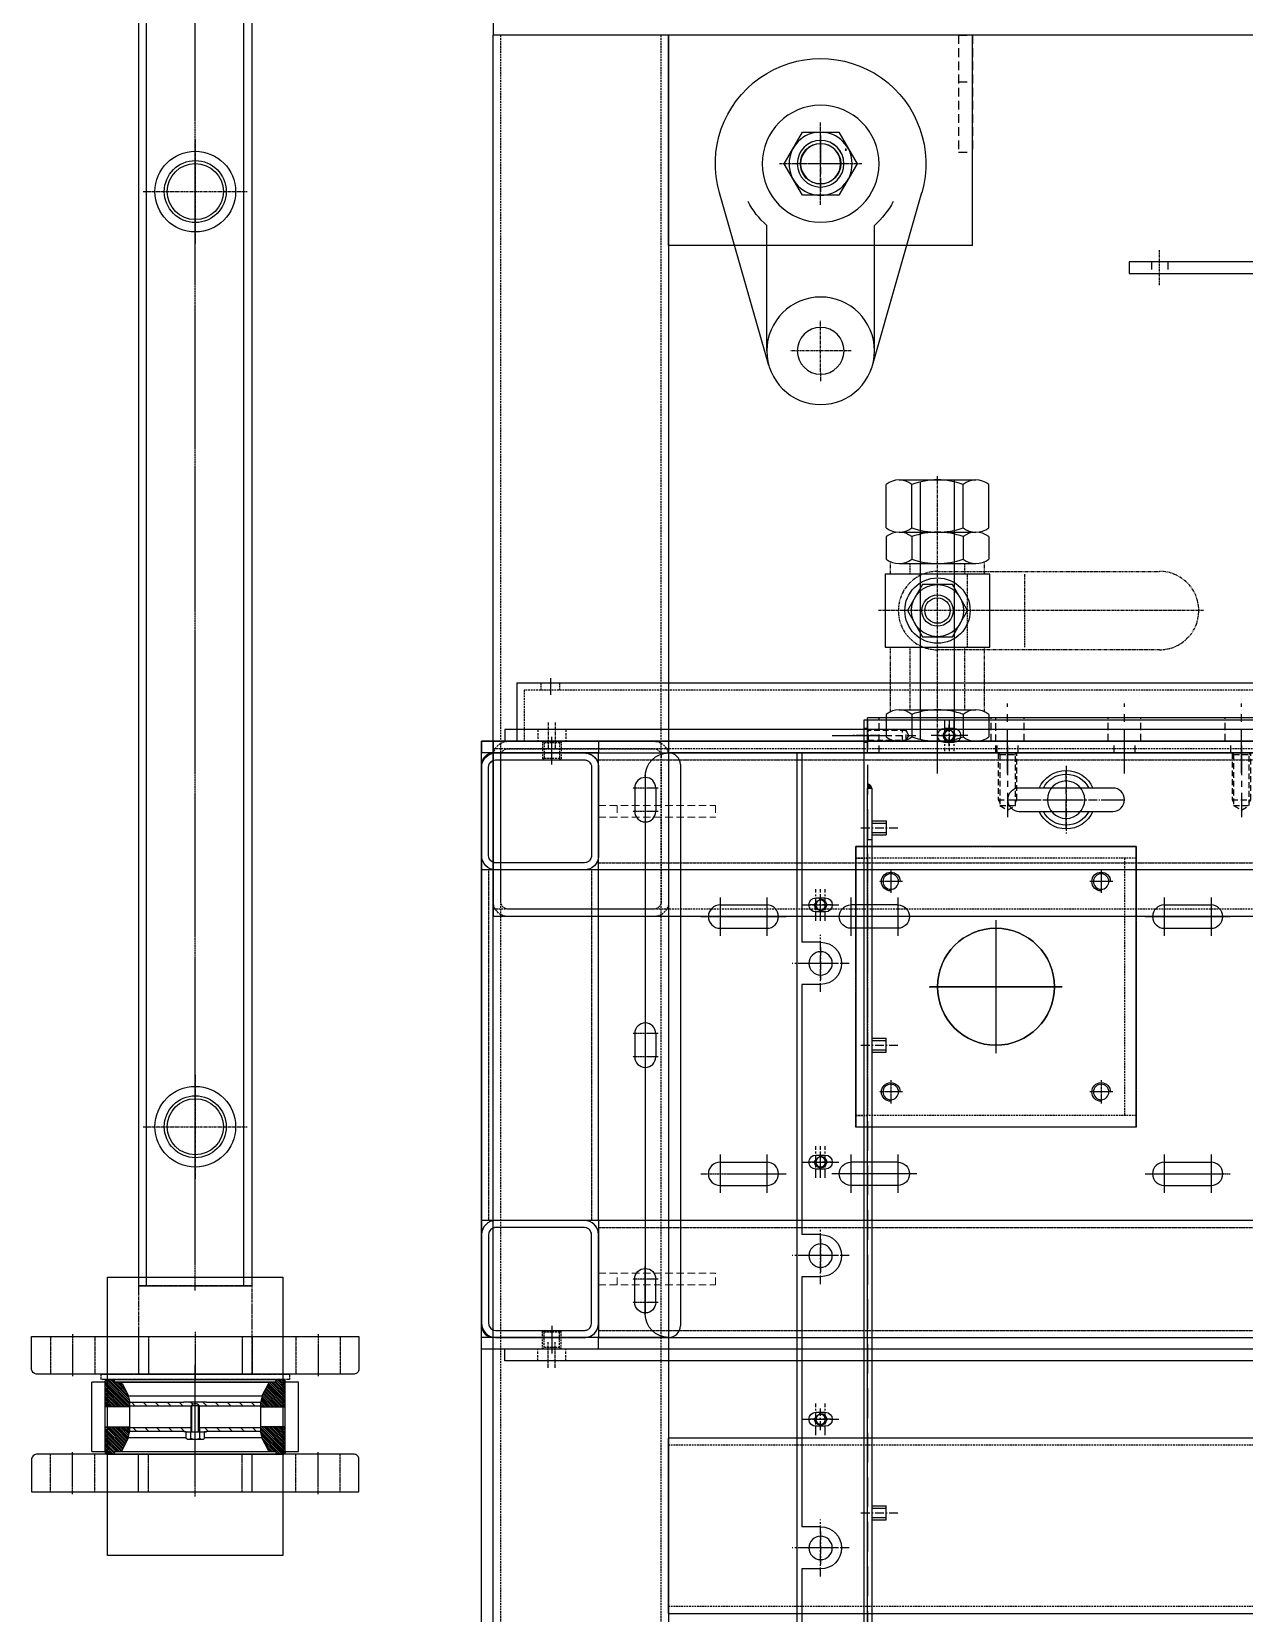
# Model space of a CAD drawing. Header units: millimetres. Extents: x -18234 to 26733, y 279 to 18488.
# Drawn here: x 20831 to 21350, y 10513 to 11189 of the extents above; entities that cross this region are included whole.
import ezdxf

# ---------------------------------------------------------------- set-up
doc = ezdxf.new("R2010")
doc.units = ezdxf.units.MM
for name, pattern in [('AM_ISO08W050', [18, 12, -1.5, 3, -1.5]), ('CENTER', [2, 1.25, -0.25, 0.25, -0.25]), ('CENTER2', [28.575, 19.05, -3.175, 3.175, -3.175]), ('DASHED', [0.75, 0.5, -0.25]), ('HIDDEN', [0.375, 0.25, -0.125]), ('HIDDEN1', [1.5, 1, -0.5]), ('HIDDEN2', [4.7625, 3.175, -1.5875]), ('HIDDENX2', [19.05, 12.7, -6.35]), ('PHANTOM', [2.5, 1.25, -0.25, 0.25, -0.25, 0.25, -0.25])]:
    doc.linetypes.add(name, pattern=pattern)
doc.layers.add('02 숨은선', color=2, linetype='HIDDEN2', lineweight=15)
for name, color, linetype in [('44', 4, 'CENTER'), ('_0', 3, 'Continuous'), ('______', 7, 'Continuous'), ('BALL-VALVE-1', 1, 'CENTER'), ('BALL-VALVE-2', 2, 'HIDDEN'), ('BALL-VALVE-3', 3, 'DASHED'), ('BALL-VALVE-4', 4, 'PHANTOM'), ('BALL-VALVE-5', 7, 'Continuous'), ('BALL-VALVE-8', 8, 'Continuous'), ('BOM-UDEF', 3, 'Continuous'), ('CEN', 1, 'CENTER'), ('CENTER', 1, 'CENTER'), ('CL', 1, 'CENTER'), ('H', 2, 'HIDDEN'), ('HL', 2, 'HIDDEN'), ('PL', 5, 'PHANTOM'), ('RD', 5, 'Continuous'), ('THIN', 3, 'Continuous'), ('마크5', 254, 'Continuous')]:
    doc.layers.add(name, color=color, linetype=linetype)

# ---------------------------------------------------------------- blocks, each defined once
blk = doc.blocks.new('bxcvser')
at = {"layer": 'CL', "ltscale": 0.5}
blk.add_line((17635.97, -72208.6), (17635.97, -72201.4), dxfattribs=at)
at = {"layer": 'HL', "ltscale": 3}
for p, q in [((17631.97, -72203.4), (17631.97, -72206.6)), ((17639.97, -72203.4), (17639.97, -72206.6))]:
    blk.add_line(p, q, dxfattribs=at)
blk = doc.blocks.new('A$C448D0F91')
at = {"ltscale": 0.5}
for p, q in [((0, 2), (0, 27)), ((820, 27), (0, 27)), ((0, 2), (820, 2))]:
    blk.add_line(p, q, dxfattribs=at)
at = {"layer": 'HL', "ltscale": 3}
for p, q in [((3.2, 5.2), (3.2, 27)), ((816.8, 5.2), (3.2, 5.2))]:
    blk.add_line(p, q, dxfattribs=at)
blk.add_blockref('bxcvser', (-17621.47, 72208.6))
blk = doc.blocks.new('A$C50693D2F')
at = {"color": 0, "linetype": 'HIDDEN', "ltscale": 10}
for p, q in [((17.3, -6.06), (17.3, -11.06)), ((18.9, -6.49), (18.9, -10.62))]:
    blk.add_line(p, q, dxfattribs=at)
for points in [[(2.3, -6.06), (2.73, -6.49), (2.73, -10.62), (2.3, -11.06)], [(2.73, -6.49), (18.9, -6.49), (20.09, -8.56), (18.9, -10.62), (2.73, -10.62)]]:
    blk.add_lwpolyline(points, dxfattribs=at)
at = {"layer": 'CENTER', "ltscale": 10}
blk.add_line((-0.7, -8.56), (23.09, -8.56), dxfattribs=at)
at = {"layer": 'THIN', "color": 0, "linetype": 'HIDDEN', "ltscale": 10}
for points in [[(2.3, -6.06), (17.3, -6.06), (18.05, -6.49)], [(18.05, -10.62), (17.3, -11.06), (2.3, -11.06)]]:
    blk.add_lwpolyline(points, dxfattribs=at)
blk = doc.blocks.new('A$C31F6685A')
at = {"color": 2}
for p, q in [((475.56, 32.96), (-44.44, 32.96)), ((-44.44, 32.96), (-44.44, 17.96)), ((475.56, 17.96), (-44.44, 17.96))]:
    blk.add_line(p, q, dxfattribs=at)
at = {"color": 0, "linetype": 'HIDDEN2'}
for p, q in [((-39.44, 32.96), (-39.44, 17.96)), ((22.56, 27.96), (8.56, 27.96)), ((8.56, 27.96), (8.56, 17.96)), ((10.56, 32.96), (10.56, 17.96)), ((11.06, 32.96), (11.06, 27.96)), ((20.06, 32.96), (20.06, 27.96)), ((22.56, 27.96), (22.56, 17.96)), ((72.56, 27.96), (58.56, 27.96)), ((58.56, 27.96), (58.56, 17.96)), ((61.06, 32.96), (61.06, 27.96)), ((70.06, 32.96), (70.06, 27.96)), ((72.56, 27.96), (72.56, 17.96)), ((122.56, 27.96), (108.56, 27.96)), ((108.56, 27.96), (108.56, 17.96)), ((111.06, 32.96), (111.06, 27.96))]:
    blk.add_line(p, q, dxfattribs=at)
at = {"color": 1, "linetype": 'CENTER', "ltscale": 3}
for p, q in [((-9.44, 30.04), (-9.44, 20.89)), ((-14.02, 25.46), (-4.87, 25.46))]:
    blk.add_line(p, q, dxfattribs=at)
at = {"color": 3}
blk.add_circle((-9.44, 25.46), 2.1, dxfattribs=at)
blk.add_arc((-9.44, 25.46), 2.5, 344.96598, 284.59097)
at = {"layer": 'CEN', "color": 6, "linetype": 'CENTER2'}
blk.add_line((-14.44, 41.81), (-14.44, 11.77), dxfattribs=at)
at = {"layer": 'CEN', "linetype": 'CENTER2'}
for p, q in [((15.56, 41.81), (15.56, 11.77)), ((15.56, 41.81), (15.56, 11.77)), ((65.56, 41.81), (65.56, 11.77)), ((65.56, 41.81), (65.56, 11.77)), ((115.56, 41.81), (115.56, 11.77)), ((115.56, 41.81), (115.56, 11.77)), ((-59.44, 25.46), (-29.44, 25.46))]:
    blk.add_line(p, q, dxfattribs=at)
at = {"ltscale": 10}
blk.add_blockref('A$C50693D2F', (-46.74, 34.02), dxfattribs=at)
blk = doc.blocks.new('A$C1A602C20')
at = {"color": 1, "linetype": 'CENTER', "ltscale": 3}
for p, q in [((-99.84, -126.25), (-99.84, -110.32)), ((-6.84, -126.25), (-6.84, -110.32)), ((193.16, -126.25), (193.16, -110.32)), ((393.16, -126.25), (393.16, -110.32)), ((486.16, -126.25), (486.16, -110.32))]:
    blk.add_line(p, q, dxfattribs=at)
at = {"color": 3}
for p, q in [((503.16, -121.52), (-116.84, -121.52)), ((-116.84, -123.52), (-116.84, -121.52)), ((503.16, -123.52), (503.16, -121.52)), ((503.16, -123.52), (-116.84, -123.52))]:
    blk.add_line(p, q, dxfattribs=at)
for p, q in [((-102.84, -115.52), (-96.84, -115.52)), ((-102.84, -121.52), (-102.84, -115.52)), ((-101.84, -121.52), (-101.84, -115.52)), ((-97.84, -121.52), (-97.84, -115.52)), ((-96.84, -121.52), (-96.84, -115.52)), ((-9.84, -121.52), (-9.84, -115.52)), ((-3.84, -115.52), (-9.84, -115.52)), ((-8.84, -121.52), (-8.84, -115.52)), ((-4.84, -121.52), (-4.84, -115.52)), ((-3.84, -121.52), (-3.84, -115.52)), ((190.16, -121.52), (190.16, -115.52)), ((196.16, -115.52), (190.16, -115.52)), ((191.16, -121.52), (191.16, -115.52)), ((195.16, -121.52), (195.16, -115.52)), ((196.16, -121.52), (196.16, -115.52)), ((390.16, -121.52), (390.16, -115.52)), ((396.16, -115.52), (390.16, -115.52)), ((391.16, -121.52), (391.16, -115.52)), ((395.16, -121.52), (395.16, -115.52)), ((396.16, -121.52), (396.16, -115.52)), ((483.16, -121.52), (483.16, -115.52)), ((489.16, -115.52), (483.16, -115.52)), ((484.16, -121.52), (484.16, -115.52)), ((488.16, -121.52), (488.16, -115.52)), ((489.16, -121.52), (489.16, -115.52))]:
    blk.add_line(p, q)
at = {"color": 2, "linetype": 'HIDDEN', "ltscale": 10}
for p, q in [((-94.84, -123.52), (-94.84, -121.52)), ((481.16, -123.52), (481.16, -121.52))]:
    blk.add_line(p, q, dxfattribs=at)
blk = doc.blocks.new('A$C167D01A0')
at = {"ltscale": 10}
h = blk.add_hatch(color=256, dxfattribs=at)
h.dxf.hatch_style = 1
h.paths.add_polyline_path([(-221.78, 182.13, -0.414214), (-223.78, 184.13), (-221.78, 184.13)])
at = {"color": 3}
for p, q in [((-236.78, 212.13), (-155.78, 212.13)), ((-236.78, 212.13), (-236.78, 185.63)), ((-155.78, 204.13), (-155.78, 212.13)), ((-137.78, 212.13), (-30.78, 212.13)), ((-137.78, 204.13), (-137.78, 212.13)), ((-30.78, 204.13), (-30.78, 212.13)), ((-12.78, 212.13), (94.22, 212.13)), ((-12.78, 204.13), (-12.78, 212.13)), ((94.22, 204.13), (94.22, 212.13)), ((112.22, 212.13), (219.22, 212.13)), ((112.22, 204.13), (112.22, 212.13)), ((-174.78, 206.13), (-174.78, 202.13)), ((-168.78, 202.13), (-168.78, 206.13)), ((-64.78, 206.13), (-64.78, 202.13)), ((-58.78, 202.13), (-58.78, 206.13)), ((45.22, 206.13), (45.22, 202.13)), ((51.22, 202.13), (51.22, 206.13)), ((-250.78, 185.63), (427.22, 185.63)), ((-250.78, -337.37), (-250.78, 185.63)), ((-247.28, 147.13), (-247.28, 151.13)), ((-241.28, 147.13), (-241.28, 151.13))]:
    blk.add_line(p, q, dxfattribs=at)
at = {"color": 1, "linetype": 'CENTER', "ltscale": 3}
for p, q in [((-171.78, 212.13), (-171.78, 196.13)), ((-146.78, 191.95), (-146.78, 216.31)), ((-61.78, 212.13), (-61.78, 196.13)), ((-21.78, 191.95), (-21.78, 216.31)), ((48.22, 212.13), (48.22, 196.13)), ((103.22, 191.95), (103.22, 216.31)), ((-165.03, 206.13), (-178.53, 206.13)), ((-165.03, 204.13), (-178.53, 204.13)), ((-134.6, 204.13), (-158.96, 204.13)), ((-55.03, 206.13), (-68.53, 206.13)), ((-55.03, 204.13), (-68.53, 204.13)), ((-9.6, 204.13), (-33.96, 204.13)), ((54.97, 206.13), (41.47, 206.13)), ((115.4, 204.13), (91.04, 204.13)), ((-165.03, 202.13), (-178.53, 202.13)), ((-55.03, 202.13), (-68.53, 202.13)), ((54.97, 202.13), (41.47, 202.13)), ((-244.28, 179.13), (-244.28, 190.63)), ((-244.28, 141.13), (-244.28, 157.13)), ((-251.03, 151.13), (-237.53, 151.13)), ((-251.03, 149.13), (-237.53, 149.13)), ((-251.03, 147.13), (-237.53, 147.13)), ((-216.78, 113.57), (-216.78, 84.69)), ((-231.22, 99.13), (-202.34, 99.13))]:
    blk.add_line(p, q, dxfattribs=at)
at = {"color": 2, "linetype": 'HIDDENX2'}
for p, q in [((-250.78, 184.13), (427.22, 184.13)), ((-247.28, 184.13), (-247.28, 185.63)), ((-241.28, 184.13), (-241.28, 185.63))]:
    blk.add_line(p, q, dxfattribs=at)
at = {"color": 3}
blk.add_circle((-216.78, 99.13), 8, dxfattribs=at)
for centre, radius, start, end in [((-171.78, 206.13), 3, 0, 180), ((-146.78, 204.13), 9, 180, 0), ((-61.78, 206.13), 3, 0, 180), ((-21.78, 204.13), 9, 180, 0), ((48.22, 206.13), 3, 0, 180), ((103.22, 204.13), 9, 180, 0), ((-171.78, 202.13), 3, 180, 0), ((-61.78, 202.13), 3, 180, 0), ((48.22, 202.13), 3, 180, 0), ((-244.28, 151.13), 3, 0, 180), ((-244.28, 147.13), 3, 180, 0)]:
    blk.add_arc(centre, radius, start, end, dxfattribs=at)
at = {"ltscale": 10, "xscale": -1, "rotation": 180}
blk.add_blockref('A$C1A602C20', (-104.94, 60.61), dxfattribs=at)
blk = doc.blocks.new('A$C66C32B64')
at = {"ltscale": 10}
blk.add_lwpolyline([(-8.93, 5), (31.07, 5, -1), (31.07, -5), (-8.93, -5, -1)], format="xyb", close=True, dxfattribs=at)
for radius, start, end in [(12.5, 23.57818, 156.42182), (10.91, 27.27715, 152.72285), (12.5, 203.57818, 336.42182), (10.91, 207.27715, 332.72285)]:
    blk.add_arc((11.07, 0), radius, start, end, dxfattribs=at)
at = {"layer": 'CENTER', "ltscale": 10}
for p, q in [((11.07, 12.5), (11.07, -12.5)), ((-13.93, 0), (36.07, 0))]:
    blk.add_line(p, q, dxfattribs=at)
blk = doc.blocks.new('A$C53025D84')
at = {"layer": 'BALL-VALVE-1'}
for p, q in [((123.76, 60.25), (123.76, -78.79)), ((181.53, -53.51), (65.99, -53.51))]:
    blk.add_line(p, q, dxfattribs=at)
at = {"layer": 'BALL-VALVE-2'}
for p, q in [((179.64, -46.25), (67.87, -46.25)), ((178.79, -60.78), (68.72, -60.78))]:
    blk.add_line(p, q, dxfattribs=at)
at = {"layer": 'BALL-VALVE-3'}
for p, q in [((139.43, -16.1), (108.08, -16.1)), ((108.11, -41.78), (103.64, -41.78)), ((139.43, -40.62), (108.08, -40.62)), ((166.23, -41.78), (139.4, -41.78)), ((108.11, -65.25), (103.64, -65.25)), ((166.23, -65.25), (139.4, -65.25))]:
    blk.add_line(p, q, dxfattribs=at)
at = {"layer": 'BALL-VALVE-4'}
for p, q in [((108.11, -33.4), (102.83, -33.4)), ((167.03, -33.4), (139.4, -33.4)), ((108.11, -73.63), (102.83, -73.63)), ((167.03, -73.63), (139.4, -73.63))]:
    blk.add_line(p, q, dxfattribs=at)
blk.add_lwpolyline([(106.99, -53.51), (106.99, 41.49, -1), (140.52, 41.49), (140.52, -53.51, -1), (106.99, -53.51, -1)], format="xyb", dxfattribs=at)
at = {"layer": 'BALL-VALVE-5'}
for p, q in [((88.31, -31.59), (69.79, -31.59)), ((92.14, -31.59), (101.72, -31.59)), ((168.14, -31.59), (177.72, -31.59)), ((67.87, -69.97), (67.87, -37.06)), ((90.23, -69.97), (90.23, -37.06)), ((90.23, -69.97), (90.23, -37.06)), ((103.64, -69.97), (103.64, -37.06)), ((166.23, -69.97), (166.23, -37.06)), ((179.64, -69.97), (179.64, -37.06)), ((88.31, -42.55), (69.79, -42.55)), ((92.14, -42.55), (101.72, -42.55)), ((168.14, -42.55), (177.72, -42.55)), ((88.31, -64.48), (69.79, -64.48)), ((92.14, -64.48), (101.72, -64.48)), ((168.14, -64.48), (177.72, -64.48)), ((88.31, -75.44), (69.79, -75.44)), ((92.14, -75.44), (101.72, -75.44)), ((168.14, -75.44), (177.72, -75.44))]:
    blk.add_line(p, q, dxfattribs=at)
for points in [[(108.11, -75.87), (139.4, -75.87), (139.4, -31.16), (108.11, -31.16)], [(123.76, -66.41), (134.92, -59.96), (134.92, -47.06), (123.76, -40.62), (112.59, -47.06), (112.59, -59.96)]]:
    blk.add_lwpolyline(points, close=True, dxfattribs=at)
for radius in [13.97, 11.17, 6.71]:
    blk.add_circle((123.76, -53.51), radius, dxfattribs=at)
for centre, radius, start, end in [((76.66, -37.07), 8.79, 141.42508, 218.57492), ((81.44, -37.07), 8.79, 321.42508, 38.57492), ((99.01, -37.07), 8.79, 141.42508, 218.57492), ((94.85, -37.07), 8.79, 321.42508, 38.57492), ((175.01, -37.07), 8.79, 141.42508, 218.57492), ((170.85, -37.07), 8.79, 321.42508, 38.57492), ((100.19, -53.51), 32.32, 160.16384, 199.83616), ((57.91, -53.51), 32.32, 340.16384, 19.83616), ((122.54, -53.51), 32.32, 160.16384, 199.83616), ((71.32, -53.51), 32.32, 340.16384, 19.83616), ((198.54, -53.51), 32.32, 160.16384, 199.83616), ((147.32, -53.51), 32.32, 340.16384, 19.83616), ((76.66, -69.96), 8.79, 141.42508, 218.57492), ((81.44, -69.96), 8.79, 321.42508, 38.57492), ((99.01, -69.96), 8.79, 141.42508, 218.57492), ((94.85, -69.96), 8.79, 321.42508, 38.57492), ((175.01, -69.96), 8.79, 141.42508, 218.57492), ((170.85, -69.96), 8.79, 321.42508, 38.57492)]:
    blk.add_arc(centre, radius, start, end, dxfattribs=at)
at = {"layer": 'BALL-VALVE-8'}
blk.add_circle((123.76, -53.51), 5.42, dxfattribs=at)
blk = doc.blocks.new('A$C37081A5B')
at = {"color": 0, "linetype": 'HIDDEN', "ltscale": 10}
for p, q in [((7.83, 14.29), (7.83, 6.29)), ((10.33, 13.61), (10.33, 6.97))]:
    blk.add_line(p, q, dxfattribs=at)
for points in [[(-12.17, 14.29), (-11.5, 13.61), (-11.5, 6.97), (-12.17, 6.29)], [(-11.5, 13.61), (10.33, 13.61), (12.24, 10.29), (10.33, 6.97), (-11.5, 6.97)]]:
    blk.add_lwpolyline(points, dxfattribs=at)
at = {"layer": 'CENTER', "ltscale": 10}
blk.add_line((-15.17, 10.29), (15.24, 10.29), dxfattribs=at)
at = {"layer": 'THIN', "color": 0, "linetype": 'HIDDEN', "ltscale": 10}
for points in [[(-12.17, 14.29), (7.83, 14.29), (9, 13.61)], [(9, 6.97), (7.83, 6.29), (-12.17, 6.29)]]:
    blk.add_lwpolyline(points, dxfattribs=at)
blk = doc.blocks.new('A$C70F418C0')
at = {"color": 2}
for p, q in [((0, 580), (-650, 580)), ((-650, 580), (-650, 0))]:
    blk.add_line(p, q, dxfattribs=at)
at = {"color": 1, "linetype": 'CENTER', "ltscale": 3}
for p, q in [((-560, 563), (-560, 577)), ((-435, 563), (-435, 577)), ((-310, 563), (-310, 577)), ((-580.42, 570), (-589.58, 570)), ((-585, 565.42), (-585, 574.58)), ((-567, 570), (-553, 570)), ((-470.42, 570), (-479.58, 570)), ((-475, 565.42), (-475, 574.58)), ((-442, 570), (-428, 570)), ((-360.42, 570), (-369.58, 570)), ((-365, 565.42), (-365, 574.58)), ((-317, 570), (-303, 570))]:
    blk.add_line(p, q, dxfattribs=at)
at = {"color": 3}
for centre in [(-585, 570), (-475, 570), (-365, 570)]:
    blk.add_circle(centre, 2.1, dxfattribs=at)
at = {"color": 2}
for centre in [(-560, 570), (-435, 570), (-310, 570)]:
    blk.add_circle(centre, 5, dxfattribs=at)
for centre in [(-585, 570), (-475, 570), (-365, 570)]:
    blk.add_arc(centre, 2.5, 164.96598, 104.59097)
at = {"ltscale": 10}
for p in [(-637.83, 479.71), (-637.83, 379.71)]:
    blk.add_blockref('A$C37081A5B', p, dxfattribs=at)
blk = doc.blocks.new('A$C00750D76')
at = {"ltscale": 10}
blk.add_blockref('A$C167D01A0', (236.78, -214.13), dxfattribs=at)
blk.add_blockref('A$C70F418C0', (650, -580))
at = {"ltscale": 10, "rotation": 270}
for name, p in [('A$C31F6685A', (-32.96, -74.44)), ('A$C66C32B64', (20, -103.93))]:
    blk.add_blockref(name, p, dxfattribs=at)
at = {"ltscale": 10, "xscale": -1, "rotation": 180}
blk.add_blockref('A$C53025D84', (-184.64, -113.51), dxfattribs=at)
blk = doc.blocks.new('A$C77E51D00')
at = {"linetype": 'HIDDEN2'}
for p, q in [((-273.5, 0), (-273.5, -5)), ((-266.5, 0), (-266.5, -5)), ((-185, -5), (-185, 0)), ((-85, -5), (-85, 0)), ((-3.5, 0), (-3.5, -5)), ((3.5, 0), (3.5, -5))]:
    blk.add_line(p, q, dxfattribs=at)
at = {"color": 1, "linetype": 'CENTER'}
for p, q in [((-270, -10), (-270, 5)), ((0, -10), (0, 5))]:
    blk.add_line(p, q, dxfattribs=at)
at = {"color": 2, "elevation": -8237.12}
blk.add_lwpolyline([(-283, 0), (13, 0), (13, -5), (-283, -5)], close=True, dxfattribs=at)
blk = doc.blocks.new('A$C23E41205')
for p, q in [((8.2, 13.2), (28.2, 13.2)), ((8.2, 3.2), (28.2, 3.2))]:
    blk.add_line(p, q)
for centre, start, end in [((8.2, 8.2), 90, 270), ((28.2, 8.2), 270, 90)]:
    blk.add_arc(centre, 5, start, end)
at = {"layer": 'CL', "ltscale": 0.5}
for p, q in [((8.2, 16.4), (8.2, 0)), ((28.2, 16.4), (28.2, 0)), ((0, 8.2), (36.4, 8.2))]:
    blk.add_line(p, q, dxfattribs=at)
blk = doc.blocks.new('A$C0DEC26A1')
for p, q in [((10, 250), (700, 250)), ((0, 10), (0, 240)), ((710, 240), (710, 10)), ((700, 0), (10, 0))]:
    blk.add_line(p, q)
for centre, start, end in [((10, 240), 90, 180), ((700, 240), 0, 90), ((10, 10), 180, 270), ((700, 10), 270, 0)]:
    blk.add_arc(centre, 10, start, end)
for p in [(23.8, 171.8), (213.8, 171.8), (403.8, 171.8), (593.8, 171.8), (23.8, 61.8), (213.8, 61.8), (403.8, 61.8), (593.8, 61.8)]:
    blk.add_blockref('A$C23E41205', p)
at = {"xscale": -1}
for p in [(116.2, 171.8), (306.2, 171.8), (496.2, 171.8), (686.2, 171.8), (116.2, 61.8), (306.2, 61.8), (496.2, 61.8), (686.2, 61.8)]:
    blk.add_blockref('A$C23E41205', p, dxfattribs=at)
blk = doc.blocks.new('hjgf')
at = {"color": 2, "linetype": 'HIDDEN1'}
for p, q in [((3842.93, -26209.36), (3842.93, -26204.36)), ((3854.93, -26209.36), (3854.93, -26204.36))]:
    blk.add_line(p, q, dxfattribs=at)
at = {"color": 1, "linetype": 'CENTER'}
for p, q in [((3847.43, -26212.36), (3847.43, -26201.36)), ((3850.43, -26212.36), (3850.43, -26201.36))]:
    blk.add_line(p, q, dxfattribs=at)
blk = doc.blocks.new('qwrsdgfsdfg')
for p, q in [((3038.93, -26209.36), (3038.93, -26204.36)), ((3038.93, -26204.36), (3868.93, -26204.36)), ((3868.93, -26209.36), (3868.93, -26204.36)), ((3038.93, -26209.36), (3868.93, -26209.36))]:
    blk.add_line(p, q)
at = {"xscale": -1}
blk.add_blockref('hjgf', (6907.87, 0), dxfattribs=at)
blk.add_blockref('hjgf', (0, 0))
blk = doc.blocks.new('erwttew')
blk.add_blockref('qwrsdgfsdfg', (0, 0))
blk = doc.blocks.new('asdfasfsaf')
at = {"ltscale": 0.5}
for p, q in [((146035.57, 26838.89), (146035.57, 26688.89)), ((146085.57, 26838.89), (146035.57, 26838.89)), ((146085.57, 26688.89), (146085.57, 26838.89)), ((146085.57, 26688.89), (146035.57, 26688.89))]:
    blk.add_line(p, q, dxfattribs=at)
at = {"layer": 'HL', "ltscale": 0.5}
for p, q in [((146038.57, 26838.89), (146038.57, 26688.89)), ((146082.57, 26838.89), (146082.57, 26688.89))]:
    blk.add_line(p, q, dxfattribs=at)
blk = doc.blocks.new('sdfgsdgsdfgs')
for p, q in [((5802.11, -24414.26), (5764.11, -24414.26)), ((5758.11, -24420.26), (5758.11, -24458.26)), ((5761.11, -24420.26), (5761.11, -24458.26)), ((5802.11, -24417.26), (5764.11, -24417.26)), ((5805.11, -24458.26), (5805.11, -24420.26)), ((5808.11, -24458.26), (5808.11, -24420.26)), ((5764.11, -24461.26), (5802.11, -24461.26)), ((5764.11, -24464.26), (5802.11, -24464.26))]:
    blk.add_line(p, q)
for centre, radius, start, end in [((5764.11, -24420.26), 6, 90, 180), ((5802.11, -24420.26), 6, 0, 90), ((5764.11, -24420.26), 3, 90, 180), ((5802.11, -24420.26), 3, 0, 90), ((5764.11, -24458.26), 6, 180, 270), ((5764.11, -24458.26), 3, 180, 270), ((5802.11, -24458.26), 6, 270, 0), ((5802.11, -24458.26), 3, 270, 0)]:
    blk.add_arc(centre, radius, start, end)
blk = doc.blocks.new('SDFGSFGD')
at = {"ltscale": 0.5}
for p, q in [((133133.74, -4724.9), (133133.74, -4714.9)), ((133142.74, -4724.9), (133142.74, -4714.9))]:
    blk.add_line(p, q, dxfattribs=at)
for centre, start, end in [((133138.24, -4714.9), 0, 180), ((133138.24, -4724.9), 180, 0)]:
    blk.add_arc(centre, 4.5, start, end, dxfattribs=at)
at = {"layer": 'CL', "ltscale": 0.5}
for p, q in [((133132.74, -4714.9), (133143.74, -4714.9)), ((133138.24, -4730.4), (133138.24, -4709.4)), ((133132.74, -4724.9), (133143.74, -4724.9))]:
    blk.add_line(p, q, dxfattribs=at)
blk = doc.blocks.new('A$C6B8A2D91')
at = {"color": 2, "linetype": 'HIDDEN2', "ltscale": 0.5}
for p, q in [((44, 50), (6, 50)), ((0, 44), (0, 6)), ((3, 44), (3, 6)), ((44, 47), (6, 47)), ((47, 6), (47, 44)), ((50, 6), (50, 44)), ((6, 3), (44, 3)), ((6, 0), (44, 0))]:
    blk.add_line(p, q, dxfattribs=at)
for centre, radius, start, end in [((6, 44), 6, 90, 180), ((44, 44), 6, 0, 90), ((6, 44), 3, 90, 180), ((44, 44), 3, 0, 90), ((6, 6), 6, 180, 270), ((6, 6), 3, 180, 270), ((44, 6), 6, 270, 0), ((44, 6), 3, 270, 0)]:
    blk.add_arc(centre, radius, start, end, dxfattribs=at)
blk = doc.blocks.new('sdfgsdggfsd')
at = {"ltscale": 0.5}
for p, q in [((5362.3, -28935.68), (5362.3, -28695.68)), ((5367.3, -28690.68), (5442.3, -28690.68)), ((5442.3, -28940.68), (5367.3, -28940.68))]:
    blk.add_line(p, q, dxfattribs=at)
blk.add_line((5447.3, -28935.68), (5447.3, -28695.68))
for centre, start, end in [((5367.3, -28695.68), 90, 180), ((5367.3, -28935.68), 180, 270), ((5442.3, -28935.68), 270, 0)]:
    blk.add_arc(centre, 5, start, end, dxfattribs=at)
blk.add_arc((5442.3, -28695.68), 5, 0, 90)
for name, p in [('A$C6B8A2D91', (5397.3, -28740.68)), ('SDFGSFGD', (-127760.93, -24095.78)), ('SDFGSFGD', (-127760.93, -24200.78))]:
    blk.add_blockref(name, p)
at = {"xscale": -1, "rotation": 180}
for name, p in [('SDFGSFGD', (-127760.93, -33430.58)), ('A$C6B8A2D91', (5397.3, -28890.68))]:
    blk.add_blockref(name, p, dxfattribs=at)
blk = doc.blocks.new('xcvbxccvcvxb')
at = {"ltscale": 0.5}
for p, q in [((5808.11, -24464.26), (5808.11, -24414.26)), ((5808.11, -24414.26), (6558.11, -24414.26)), ((5808.11, -24414.26), (5808.11, -24464.26)), ((6558.11, -24414.26), (6558.11, -24464.26)), ((6558.11, -24464.26), (5808.11, -24464.26))]:
    blk.add_line(p, q, dxfattribs=at)
at = {"layer": 'HL', "ltscale": 0.5}
for p, q in [((6558.11, -24417.26), (5808.11, -24417.26)), ((6558.11, -24461.26), (5808.11, -24461.26))]:
    blk.add_line(p, q, dxfattribs=at)
blk = doc.blocks.new('A$C6E781C67')
at = {"layer": 'CL', "ltscale": 0.5}
blk.add_line((12, 4), (0, 4), dxfattribs=at)
at = {"layer": 'HL', "ltscale": 3}
for p, q in [((2, 8), (2.68, 7.32)), ((2, 8), (10, 8)), ((2.68, 7.32), (2.68, 0.68)), ((2.68, 7.32), (9.33, 7.32)), ((9.33, 7.32), (10, 8)), ((9.33, 7.32), (9.33, 0.68)), ((2, 0), (2.68, 0.68)), ((2.68, 0.68), (9.33, 0.68)), ((9.33, 0.68), (10, 0)), ((2, 0), (10, 0))]:
    blk.add_line(p, q, dxfattribs=at)
blk = doc.blocks.new('KHJGJKHL')
for p, q in [((4307.19, -26257.16), (4307.19, -26252.16)), ((4307.19, -26252.16), (4357.19, -26252.16)), ((4357.19, -26257.16), (4357.19, -26252.16)), ((4307.19, -26257.16), (4357.19, -26257.16))]:
    blk.add_line(p, q)
at = {"rotation": 90}
blk.add_blockref('A$C6E781C67', (4331.18, -26259.16), dxfattribs=at)
blk = doc.blocks.new('A$C37F07295')
for p, q in [((0, 0), (0, 5)), ((0, 5), (50, 5)), ((0, 0), (50, 0)), ((8, 0), (8, 5)), ((50, 0), (50, 5))]:
    blk.add_line(p, q)
at = {"color": 2, "linetype": 'HIDDEN1'}
blk.add_line((20, 0), (20, 5), dxfattribs=at)
blk = doc.blocks.new('A$C1B8E391E')
at = {"rotation": 180}
for name, p in [('KHJGJKHL', (4357.18, -25995.16)), ('sdfgsdggfsd', (5447.3, -28683.68)), ('sdfgsdgsdfgs', (6608.11, -24207.26))]:
    blk.add_blockref(name, p, dxfattribs=at)
at = {"xscale": -1, "rotation": 180}
for name, p in [('KHJGJKHL', (-3507.19, -25995.16)), ('sdfgsdgsdfgs', (-5758.12, -24207.26)), ('xcvbxccvcvxb', (-5758.12, -24207.26)), ('sdfgsdggfsd', (-4597.3, -28683.68))]:
    blk.add_blockref(name, p, dxfattribs=at)
for name, p in [('asdfasfsaf', (-146035.57, -26631.89)), ('sdfgsdgsdfgs', (-5758.12, 24471.26)), ('xcvbxccvcvxb', (-5758.12, 24471.26)), ('KHJGJKHL', (-3507.19, 26259.16))]:
    blk.add_blockref(name, p)
at = {"xscale": -1}
for name, p in [('asdfasfsaf', (146885.57, -26631.89)), ('sdfgsdgsdfgs', (6608.11, 24471.26)), ('KHJGJKHL', (4357.18, 26259.16))]:
    blk.add_blockref(name, p, dxfattribs=at)
at = {"layer": '02 숨은선', "xscale": -1, "rotation": 180}
blk.add_blockref('A$C37F07295', (50, 234.5), dxfattribs=at)
at = {"layer": '02 숨은선', "rotation": 180}
blk.add_blockref('A$C37F07295', (800, 234.5), dxfattribs=at)
at = {"layer": '02 숨은선'}
blk.add_blockref('A$C37F07295', (50, 29.5), dxfattribs=at)
at = {"layer": '02 숨은선', "xscale": -1}
blk.add_blockref('A$C37F07295', (800, 29.5), dxfattribs=at)
blk = doc.blocks.new('A$C050622A2')
at = {"xscale": -1, "rotation": 180}
blk.add_blockref('erwttew', (-2986.58, -25806.26), dxfattribs=at)
at = {"color": 0}
blk.add_blockref('A$C1B8E391E', (42.35, 136.1), dxfattribs=at)
for name, p in [('A$C0DEC26A1', (112.35, 143.1)), ('erwttew', (-2986.58, 26342.46))]:
    blk.add_blockref(name, p)
blk = doc.blocks.new('56WERWT')
at = {"ltscale": 0.5}
for p, q in [((208553.36, 12985.34), (207713.36, 12985.34)), ((208553.36, 12985.34), (208553.36, 12910.34)), ((207713.36, 12910.34), (208553.36, 12910.34))]:
    blk.add_line(p, q, dxfattribs=at)
at = {"layer": 'HL', "ltscale": 3}
for p, q in [((207713.36, 12982.14), (208553.36, 12982.14)), ((207713.36, 12913.54), (208553.36, 12913.54))]:
    blk.add_line(p, q, dxfattribs=at)
blk = doc.blocks.new('875654')
at = {"layer": 'HL', "ltscale": 3}
for p, q in [((237346.1, 2606.34), (237283.9, 2606.34)), ((237277.5, 2599.94), (237277.5, 2537.74)), ((237280.7, 2599.94), (237280.7, 2537.74)), ((237346.1, 2603.14), (237283.9, 2603.14)), ((237349.3, 2537.74), (237349.3, 2599.94)), ((237352.5, 2537.74), (237352.5, 2599.94)), ((237283.9, 2534.54), (237346.1, 2534.54)), ((237283.9, 2531.34), (237346.1, 2531.34))]:
    blk.add_line(p, q, dxfattribs=at)
for centre, radius, start, end in [((237283.9, 2599.94), 6.4, 90, 180), ((237346.1, 2599.94), 6.4, 0, 90), ((237283.9, 2599.94), 3.2, 90, 180), ((237346.1, 2599.94), 3.2, 0, 90), ((237283.9, 2537.74), 6.4, 180, 270), ((237283.9, 2537.74), 3.2, 180, 270), ((237346.1, 2537.74), 6.4, 270, 0), ((237346.1, 2537.74), 3.2, 270, 0)]:
    blk.add_arc(centre, radius, start, end, dxfattribs=at)
blk = doc.blocks.new('T7ETT')
at = {"ltscale": 0.5}
for p, q in [((208158.87, 18593.09), (206535.87, 18593.09)), ((208158.87, 18593.09), (208158.87, 18518.09)), ((206535.87, 18518.09), (208158.87, 18518.09))]:
    blk.add_line(p, q, dxfattribs=at)
at = {"layer": 'HL', "ltscale": 3}
for p, q in [((206535.87, 18589.89), (208158.87, 18589.89)), ((206535.87, 18521.29), (208158.87, 18521.29))]:
    blk.add_line(p, q, dxfattribs=at)
blk = doc.blocks.new('ertrwe4')
at = {"ltscale": 0.5}
blk.add_circle((209026.13, 18920.69), 3.32, dxfattribs=at)
at = {"color": 1, "ltscale": 0.5}
blk.add_arc((209026.13, 18920.69), 4, 270, 180, dxfattribs=at)
at = {"layer": 'CL', "ltscale": 0.5}
for p, q in [((209026.13, 18925.69), (209026.13, 18915.69)), ((209021.13, 18920.69), (209031.13, 18920.69))]:
    blk.add_line(p, q, dxfattribs=at)
blk = doc.blocks.new('4ywrw')
at = {"ltscale": 0.5}
for p, q in [((113870.22, -29255.1), (113750.22, -29255.1)), ((113750.22, -29255.1), (113750.22, -29375.1)), ((113870.22, -29375.1), (113870.22, -29255.1)), ((113870.22, -29375.1), (113750.22, -29375.1))]:
    blk.add_line(p, q, dxfattribs=at)
blk.add_circle((113810.22, -29315.1), 25, dxfattribs=at)
at = {"layer": 'CL', "ltscale": 0.5}
for p, q in [((113810.22, -29286.58), (113810.22, -29343.62)), ((113781.7, -29315.1), (113838.74, -29315.1))]:
    blk.add_line(p, q, dxfattribs=at)
at = {"extrusion": (0, 0, -1), "zscale": -1}
for p in [(-322791.35, -48190.78), (-322881.35, -48190.78), (-322791.35, -48280.78), (-322881.35, -48280.78)]:
    blk.add_blockref('ertrwe4', p, dxfattribs=at)
blk = doc.blocks.new('ertygtew')
at = {"layer": 'HL', "ltscale": 3}
for p, q in [((113479.21, -29543.54), (113479.21, -29538.54)), ((113589.21, -29538.54), (113479.21, -29538.54)), ((113589.21, -29543.54), (113589.21, -29538.54)), ((113589.21, -29543.54), (113479.21, -29543.54))]:
    blk.add_line(p, q, dxfattribs=at)
blk = doc.blocks.new('r6urue')
at = {"layer": 'HL', "ltscale": 3}
for p, q in [((114018.68, -29543.54), (114018.68, -29538.54)), ((114138.68, -29538.54), (114018.68, -29538.54)), ((114138.68, -29543.54), (114138.68, -29538.54)), ((114138.68, -29543.54), (114018.68, -29543.54))]:
    blk.add_line(p, q, dxfattribs=at)
blk = doc.blocks.new('ytutrt')
at = {"ltscale": 0.5}
blk.add_circle((311315.48, 30955.12), 25, dxfattribs=at)
at = {"layer": 'CL', "ltscale": 0.5}
for p, q in [((311315.48, 30983.25), (311315.48, 30926.98)), ((311287.35, 30955.12), (311343.61, 30955.12))]:
    blk.add_line(p, q, dxfattribs=at)
blk = doc.blocks.new('etqrq')
at = {"ltscale": 0.5}
for p, q in [((114594.04, -29626.84), (114594.04, -28822.84)), ((114594.04, -28822.84), (115444.04, -28822.84))]:
    blk.add_line(p, q, dxfattribs=at)
at = {"layer": 'CL', "ltscale": 0.5}
for p, q in [((114754.04, -28867.84), (114874.04, -28867.84)), ((114754.04, -28987.84), (114754.04, -28867.84)), ((114874.04, -28867.84), (114874.04, -28987.84)), ((114874.04, -28987.84), (114754.04, -28987.84))]:
    blk.add_line(p, q, dxfattribs=at)
at = {"xscale": -1}
blk.add_blockref('ytutrt', (426129.51, -59882.96), dxfattribs=at)
blk = doc.blocks.new('TUIQEWQ')
at = {"color": 6}
for name, p in [('etqrq', (-2298.15, 717.19)), ('4ywrw', (-1294.33, 1104.44)), ('r6urue', (-1562.8, 1387.88))]:
    blk.add_blockref(name, p, dxfattribs=at)
at = {"color": 6, "xscale": -1}
for name, p, rotation in [('ertygtew', (141999.42, -141744.86), 270), ('r6urue', (-1562.8, -57809.2), 180)]:
    blk.add_blockref(name, p, dxfattribs=dict(at, rotation=rotation))
at = {"color": 6, "rotation": 90}
blk.add_blockref('ertygtew', (83032.34, -141744.86), dxfattribs=at)
blk = doc.blocks.new('5tu4t')
at = {"color": 1}
blk.add_blockref('TUIQEWQ', (4181.97, 5013.84), dxfattribs=at)
at = {"extrusion": (0, 0, -1), "zscale": -1}
blk.add_blockref('56WERWT', (-325036.21, -36077.16), dxfattribs=at)
at = {"color": 0, "extrusion": (0, 0, -1), "zscale": -1}
blk.add_blockref('875654', (-353835.35, -25698.16), dxfattribs=at)
at = {"extrusion": (0, 0, -1), "zscale": -1, "rotation": 90}
blk.add_blockref('T7ETT', (-97964.76, -231325.68), dxfattribs=at)
blk = doc.blocks.new('tyuserw')
at = {"ltscale": 0.5}
for p, q in [((207682.54, 29889.07), (206582.54, 29889.07)), ((207682.54, 29889.07), (207682.54, 29814.07)), ((206582.54, 29814.07), (207682.54, 29814.07))]:
    blk.add_line(p, q, dxfattribs=at)
at = {"layer": 'HL', "ltscale": 3}
for p, q in [((206582.54, 29885.87), (207682.54, 29885.87)), ((206582.54, 29817.27), (207682.54, 29817.27))]:
    blk.add_line(p, q, dxfattribs=at)
blk = doc.blocks.new('r6urtwtw')
at = {"ltscale": 0.5}
for p in [(208348.3, 30972.38), (205988.3, 30897.38)]:
    blk.add_line(p, (208348.3, 30897.38), dxfattribs=at)
blk = doc.blocks.new('rtuyawda')
at = {"ltscale": 0.5}
for p, q in [((202390.39, 31638.9), (204600.39, 31638.9)), ((204600.39, 31563.9), (204600.39, 31638.9)), ((204600.39, 31563.9), (202390.39, 31563.9))]:
    blk.add_line(p, q, dxfattribs=at)
at = {"layer": 'HL', "ltscale": 3}
for p, q in [((202390.39, 31635.9), (204600.39, 31635.9)), ((202390.39, 31566.9), (204600.39, 31566.9))]:
    blk.add_line(p, q, dxfattribs=at)
blk = doc.blocks.new('5ysrgsds')
at = {"color": 1, "linetype": 'AM_ISO08W050'}
for p, q in [((32769.17, -91740.58), (32769.17, -91764.58)), ((32757.17, -91752.58), (32781.17, -91752.58))]:
    blk.add_line(p, q, dxfattribs=at)
at = {"color": 3}
blk.add_circle((32769.17, -91752.58), 8.65, dxfattribs=at)
at = {"color": 1}
blk.add_arc((32769.17, -91752.58), 10, 270, 180, dxfattribs=at)
blk = doc.blocks.new('turwt')
at = {"color": 3}
for p, q in [((209511.67, 17710.88), (209421.67, 17710.88)), ((209421.67, 17710.88), (209421.67, 17580.88)), ((209511.67, 17710.88), (209511.67, 17580.88)), ((209511.67, 17580.88), (209421.67, 17580.88))]:
    blk.add_line(p, q, dxfattribs=at)
blk.add_blockref('5ysrgsds', (176707.5, 109398.46), dxfattribs=at)
blk = doc.blocks.new('6erwt')
at = {"layer": 'H', "ltscale": 15}
for p, q in [((209894.97, 17670.64), (209894.97, 17676.64)), ((209894.97, 17676.64), (209944.97, 17676.64)), ((209894.97, 17670.64), (209944.97, 17670.64)), ((209914.97, 17670.64), (209914.97, 17676.64)), ((209944.97, 17670.64), (209944.97, 17676.64))]:
    blk.add_line(p, q, dxfattribs=at)
blk = doc.blocks.new('HS_BOM', base_point=(-3113.55, 16316.28))
at = {"layer": 'BOM-UDEF'}
blk.add_circle((-3113.55, 16316.28), 0.25, dxfattribs=at)
blk = doc.blocks.new('jt-m20앙카조절좌-b')
for p, q in [((63882.05, 12636.07), (63956, 12657.24)), ((63888.38, 12636.96), (63942, 12636.96)), ((63968.38, 12629.55), (63954.88, 12621.76)), ((63981.88, 12621.76), (63968.38, 12629.55)), ((63954.88, 12621.76), (63954.88, 12606.17)), ((63981.88, 12606.17), (63981.88, 12621.76)), ((63954.88, 12606.17), (63968.38, 12598.37)), ((63968.38, 12598.37), (63981.88, 12606.17)), ((63882.05, 12591.85), (63956, 12570.69)), ((63888.38, 12590.96), (63942, 12590.96))]:
    blk.add_line(p, q)
for centre, radius in [((63968.38, 12613.96), 25), ((63888.38, 12613.96), 23), ((63888.38, 12613.96), 10), ((63968.38, 12613.96), 13.5), ((63968.38, 12613.96), 8.56)]:
    blk.add_circle(centre, radius)
for radius, start, end in [(45.01, 254.02888, 105.97112), (35, 117.4585, 138.91767), (35, 221.08233, 242.5415)]:
    blk.add_arc((63968.38, 12613.96), radius, start, end)
at = {"layer": 'CL'}
for p, q in [((63968.38, 12631.54), (63968.38, 12596.38)), ((63888.38, 12626.96), (63888.38, 12600.96)), ((63875.38, 12613.96), (63901.38, 12613.96)), ((63950.8, 12613.96), (63985.96, 12613.96))]:
    blk.add_line(p, q, dxfattribs=at)
at = {"layer": 'RD'}
blk.add_circle((63968.38, 12613.96), 10, dxfattribs=at)
at = {"layer": 'BOM-UDEF'}
blk.add_blockref('HS_BOM', (63974.38, 12624.76), dxfattribs=at)
blk = doc.blocks.new('etqwrw')
at = {"color": 0, "rotation": 270}
for name, p in [('turwt', (193448.45, 226652.08)), ('6erwt', (193482.69, 227125.38))]:
    blk.add_blockref(name, p, dxfattribs=at)
at = {"extrusion": (0, 0, -1), "zscale": -1, "rotation": 89.98150622363195}
blk.add_blockref('jt-m20앙카조절좌-b', (-198501.02, -46797.05), dxfattribs=at)
blk = doc.blocks.new('rtyfgdhdghfh')
at = {"color": 0}
for name, p in [('r6urtwtw', (-198460.23, -122540.09)), ('rtuyawda', (-194787.33, -123881.61))]:
    blk.add_blockref(name, p, dxfattribs=at)
at = {"color": 0, "xscale": -1}
blk.add_blockref('etqwrw', (220842.4, -108873.11), dxfattribs=at)
at = {"color": 0, "rotation": 90}
blk.add_blockref('tyuserw', (39702.14, -299325.25), dxfattribs=at)
blk = doc.blocks.new('A$C351C1466')
at = {"ltscale": 0.5}
for p, q in [((2, 140), (2, 0)), ((16, 140), (2, 140)), ((18, 2), (18, 138)), ((2, 94.3), (18, 94.3)), ((2, 45.7), (18, 45.7)), ((2, 0), (16, 0))]:
    blk.add_line(p, q, dxfattribs=at)
for centre, start, end in [((16, 138), 0, 90), ((16, 2), 270, 0)]:
    blk.add_arc(centre, 2, start, end, dxfattribs=at)
at = {"layer": 'CL', "ltscale": 0.5}
for p, q in [((1, 122.5), (19, 122.5)), ((0, 70), (20, 70)), ((1, 17.5), (19, 17.5))]:
    blk.add_line(p, q, dxfattribs=at)
at = {"layer": 'HL', "ltscale": 0.5}
for p, q in [((2, 132), (18, 132)), ((2, 113), (18, 113)), ((2, 27), (18, 27)), ((2, 8), (18, 8))]:
    blk.add_line(p, q, dxfattribs=at)
at = {"layer": 'PL', "ltscale": 0.5}
for p, q in [((2, 90), (18, 90)), ((2, 50), (18, 50))]:
    blk.add_line(p, q, dxfattribs=at)
blk = doc.blocks.new('sdfgsdfgdgfdsgd')
at = {"layer": '_0'}
h = blk.add_hatch(dxfattribs=at)
h.set_pattern_fill('ANSI31', color=256, scale=0.171046, style=0)
h.set_pattern_definition([(45, (467023.3493, 283079.567), (-0.38400985, 0.38400985), [])])
h.paths.add_polyline_path([(468747.84, 284426.56), (468737.29, 284426.56), (468736.72, 284426.56, 0.414214), (468736.15, 284425.99), (468736.15, 284423.14, 0.414214), (468736.72, 284422.57), (468737.29, 284422.57), (468737.29, 284420.37, 0.288509), (468737.94, 284419.34), (468743.13, 284416.58), (468743.7, 284416.58), (468745.98, 284416.01), (468747.84, 284416.01)])
h.paths.add_polyline_path([(468766.94, 284422.57), (468767.51, 284422.57, 0.414214), (468768.08, 284423.14), (468768.08, 284425.99, 0.414214), (468767.51, 284426.56), (468766.94, 284426.56), (468756.39, 284426.56), (468756.39, 284416.01), (468758.24, 284416.01), (468760.52, 284416.58), (468761.09, 284416.58), (468766.37, 284419.39, 0.266345), (468766.94, 284420.37)])
h.paths.add_polyline_path([(468747.84, 284360.13), (468745.98, 284360.13), (468743.7, 284359.56), (468743.13, 284359.56), (468737.85, 284356.76, 0.266345), (468737.29, 284355.77), (468737.29, 284353.58), (468736.72, 284353.58, 0.414214), (468736.15, 284353.01), (468736.15, 284350.16, 0.414214), (468736.72, 284349.59), (468737.29, 284349.59), (468747.84, 284349.59)])
h.paths.add_polyline_path([(468766.94, 284355.77, 0.288509), (468766.29, 284356.8), (468761.09, 284359.56), (468760.52, 284359.56), (468758.24, 284360.13), (468756.39, 284360.13), (468756.39, 284349.59), (468766.94, 284349.59), (468767.51, 284349.59, 0.414214), (468768.08, 284350.16), (468768.08, 284353.01, 0.414214), (468767.51, 284353.58), (468766.94, 284353.58)])
h = blk.add_hatch(dxfattribs=at)
h.set_pattern_fill('ANSI31', color=256, scale=1.140309, style=0)
h.set_pattern_definition([(45, (467023.3493, 283079.567), (-2.5600657, 2.5600657), [])])
h.paths.add_polyline_path([(468758.24, 284416.01), (468756.82, 284416.01), (468756.82, 284389.84), (468756.93, 284389.84, -0.224558), (468757.77, 284388.07), (468758.47, 284388.07), (468758.47, 284392.93), (468758.24, 284392.93)])
h.paths.add_polyline_path([(468758.47, 284388.07), (468757.77, 284388.07, -0.224558), (468756.93, 284386.31), (468756.82, 284386.31), (468756.82, 284360.13), (468758.24, 284360.13), (468758.24, 284383.21), (468758.47, 284383.21)])
h.paths.add_polyline_path([(468747.41, 284386.31), (468745.78, 284386.31), (468745.78, 284383.21), (468745.98, 284383.21), (468745.98, 284360.13), (468747.41, 284360.13)])
h.paths.add_polyline_path([(468747.41, 284416.01), (468745.98, 284416.01), (468745.98, 284392.93), (468745.78, 284392.93), (468745.78, 284391.97), (468745.78, 284389.84), (468747.2, 284389.84), (468747.41, 284389.84)])
at = {"color": 4, "ltscale": 0.5}
for p, q in [((468692.91, 284425.57), (468811.91, 284425.57)), ((468692.91, 284350.57), (468692.91, 284425.57)), ((468811.91, 284425.57), (468811.91, 284350.57)), ((468811.91, 284350.57), (468692.91, 284350.57))]:
    blk.add_line(p, q, dxfattribs=at)
at = {"layer": '_0'}
for p, q in [((468737.29, 284432.26), (468766.94, 284432.26)), ((468737.29, 284432.26), (468737.29, 284426.56)), ((468766.94, 284426.56), (468766.94, 284432.26)), ((468736.15, 284425.99), (468736.15, 284350.16)), ((468737.29, 284426.56), (468736.72, 284426.56)), ((468737.29, 284422.57), (468736.72, 284422.57)), ((468737.29, 284426.56), (468766.94, 284426.56)), ((468737.29, 284422.57), (468737.29, 284353.58)), ((468737.29, 284422.57), (468737.29, 284353.58)), ((468747.84, 284426.56), (468747.84, 284416.01)), ((468756.39, 284416.01), (468756.39, 284426.56)), ((468766.94, 284426.56), (468767.51, 284426.56)), ((468766.94, 284353.58), (468766.94, 284422.57)), ((468766.94, 284422.57), (468767.51, 284422.57)), ((468766.94, 284422.57), (468766.94, 284353.58)), ((468768.08, 284425.99), (468768.08, 284350.16)), ((468737.85, 284419.39), (468743.13, 284416.58)), ((468743.13, 284416.58), (468743.7, 284416.58)), ((468743.13, 284391.97), (468743.13, 284416.58)), ((468743.7, 284416.58), (468745.98, 284416.01)), ((468745.98, 284416.01), (468758.24, 284416.01)), ((468745.98, 284416.01), (468745.98, 284392.93)), ((468747.41, 284389.84), (468747.41, 284416.01)), ((468756.82, 284416.01), (468756.82, 284389.84)), ((468760.52, 284416.58), (468758.24, 284416.01)), ((468758.24, 284392.93), (468758.24, 284416.01)), ((468760.52, 284416.58), (468761.09, 284416.58)), ((468766.37, 284419.39), (468761.09, 284416.58)), ((468761.09, 284416.58), (468761.09, 284359.56)), ((468745.78, 284391.97), (468745.78, 284392.93)), ((468745.78, 284389.84), (468756.93, 284389.84)), ((468745.78, 284389.84), (468747.2, 284389.84)), ((468745.78, 284389.5), (468756.93, 284389.5)), ((468756.93, 284386.31), (468756.93, 284389.84)), ((468758.47, 284383.21), (468758.47, 284392.93)), ((468743.13, 284359.56), (468743.13, 284384.18)), ((468745.78, 284386.64), (468756.93, 284386.64)), ((468745.78, 284386.31), (468756.93, 284386.31)), ((468747.2, 284386.31), (468745.78, 284386.31)), ((468745.78, 284386.31), (468745.78, 284383.21)), ((468745.78, 284383.21), (468745.78, 284384.18)), ((468745.98, 284383.21), (468745.98, 284360.13)), ((468747.41, 284360.13), (468747.41, 284386.31)), ((468756.82, 284386.31), (468756.82, 284360.13)), ((468758.24, 284360.13), (468758.24, 284383.21)), ((468743.7, 284359.56), (468745.98, 284360.13)), ((468758.24, 284360.13), (468745.98, 284360.13)), ((468747.84, 284349.59), (468747.84, 284360.13)), ((468756.39, 284360.13), (468756.39, 284349.59)), ((468760.52, 284359.56), (468758.24, 284360.13)), ((468737.29, 284353.58), (468736.72, 284353.58)), ((468737.85, 284356.76), (468743.13, 284359.56)), ((468743.7, 284359.56), (468743.13, 284359.56)), ((468761.09, 284359.56), (468760.52, 284359.56)), ((468766.37, 284356.76), (468761.09, 284359.56)), ((468766.94, 284353.58), (468767.51, 284353.58)), ((468737.29, 284349.59), (468736.72, 284349.59)), ((468737.29, 284349.59), (468737.29, 284343.88)), ((468737.29, 284349.59), (468766.94, 284349.59)), ((468766.94, 284343.88), (468766.94, 284349.59)), ((468766.94, 284349.59), (468767.51, 284349.59)), ((468737.29, 284343.88), (468766.94, 284343.88))]:
    blk.add_line(p, q, dxfattribs=at)
at = {"layer": '_0', "linetype": 'CENTER', "ltscale": 0.5}
blk.add_line((468729.88, 284388.07), (468774.35, 284388.07), dxfattribs=at)
at = {"layer": '_0', "ltscale": 0.5}
for p, q in [((468742.56, 284391.34), (468742.92, 284391.97)), ((468742.56, 284391.34), (468742.56, 284384.8)), ((468742.92, 284391.97), (468745.78, 284391.97)), ((468743.08, 284389.96), (468745.78, 284389.96)), ((468745.78, 284392.93), (468745.98, 284392.93)), ((468745.78, 284391.97), (468745.78, 284384.18)), ((468758.24, 284392.93), (468758.47, 284392.93)), ((468742.56, 284384.8), (468742.92, 284384.18)), ((468742.92, 284384.18), (468745.78, 284384.18)), ((468743.08, 284386.19), (468745.78, 284386.19)), ((468745.78, 284383.21), (468745.98, 284383.21)), ((468758.24, 284383.21), (468758.47, 284383.21))]:
    blk.add_line(p, q, dxfattribs=at)
at = {"layer": '_0'}
for centre, radius, start, end in [((468736.72, 284425.99), 0.57, 90, 180), ((468736.72, 284423.14), 0.57, 180, 270), ((468767.51, 284425.99), 0.57, 0, 90), ((468767.51, 284423.14), 0.57, 270, 0), ((468738.43, 284420.37), 1.14, 180, 239.65675), ((468765.8, 284420.37), 1.14, 300.34325, 0), ((468755.48, 284388.07), 2.28, 309.3749, 50.6251), ((468736.72, 284353.01), 0.57, 90, 180), ((468738.43, 284355.77), 1.14, 120.34325, 180), ((468765.8, 284355.77), 1.14, 0, 59.65675), ((468767.51, 284353.01), 0.57, 0, 90), ((468736.72, 284350.16), 0.57, 180, 270), ((468767.51, 284350.16), 0.57, 270, 0)]:
    blk.add_arc(centre, radius, start, end, dxfattribs=at)
at = {"layer": '_0', "ltscale": 0.5}
for centre, radius, start, end in [((468743.79, 284390.96), 1.23, 125.34387, 234.65613), ((468746.24, 284388.07), 3.68, 149.19391, 210.80609), ((468743.79, 284385.18), 1.23, 125.34387, 234.65613)]:
    blk.add_arc(centre, radius, start, end, dxfattribs=at)
blk = doc.blocks.new('A$C782951C8')
at = {"layer": '44'}
for points in [[(47, 100.2), (50, 100.2), (50, 0), (47, 0)], [(0, 19.85), (47, 19.85), (47, 80.35), (0, 80.35)]]:
    blk.add_lwpolyline(points, close=True, dxfattribs=at)
blk = doc.blocks.new('A$C7BCB1CAC')
at = {"layer": '마크5', "xscale": 0.7057851236616769, "yscale": 0.7057851236616769, "zscale": 0.7057851236616769}
blk.add_blockref('A$C782951C8', (0, 0), dxfattribs=at)
blk = doc.blocks.new('A$C38F4398A')
at = {"layer": '______'}
blk.add_lwpolyline([(0, 46.7), (1.21, 48.6), (19.05, 48.6, -0.783951), (19.05, 0), (1.21, 0), (0, 1.9)], format="xyb", close=True, dxfattribs=at)
blk = doc.blocks.new('A$C1B07030B')
at = {"color": 1, "linetype": 'CENTER'}
for p, q in [((22.25, 0), (22.25, 44.5)), ((0, 22.25), (44.5, 22.25))]:
    blk.add_line(p, q, dxfattribs=at)
for radius in [17.25, 12]:
    blk.add_circle((22.25, 22.25), radius)
at = {"color": 1}
blk.add_circle((22.25, 22.25), 13.25, dxfattribs=at)
blk = doc.blocks.new('A$C0D2B5AE2')
at = {"ltscale": 0.5}
for p, q in [((40.16, 94.3), (590.16, 94.3)), ((40.16, 45.7), (40.16, 94.3)), ((40.16, 90.8), (590.16, 90.8)), ((590.16, 94.3), (590.16, 45.7)), ((40.16, 49.2), (590.16, 49.2)), ((590.16, 45.7), (40.16, 45.7))]:
    blk.add_line(p, q, dxfattribs=at)
at = {"layer": 'CL', "ltscale": 0.5}
blk.add_line((38.16, 70), (592.16, 70), dxfattribs=at)
at = {"ltscale": 0.5, "rotation": 180}
blk.add_blockref('A$C351C1466', (20.41, 140), dxfattribs=at)
at = {"xscale": -1.138, "yscale": 1.138, "zscale": 1.138}
blk.add_blockref('A$C7BCB1CAC', (40.16, 29.76), dxfattribs=at)
at = {"xscale": -1}
for p in [(130.42, 47.75), (530.39, 47.75)]:
    blk.add_blockref('A$C1B07030B', p, dxfattribs=at)
at = {"xscale": -1, "rotation": 180}
blk.add_blockref('A$C38F4398A', (590.16, 94.3), dxfattribs=at)
blk = doc.blocks.new('A$C6CC20561')
at = {"rotation": 90}
blk.add_blockref('A$C0D2B5AE2', (140, 75.17), dxfattribs=at)
at = {"color": 4, "xscale": -1, "rotation": 270}
blk.add_blockref('sdfgsdfgdgfdsgd', (-284318.07, -468692.91), dxfattribs=at)
at = {"ltscale": 0.5, "xscale": -1, "rotation": 270}
blk.add_blockref('A$C351C1466', (0, 25.24), dxfattribs=at)
blk = doc.blocks.new('sdafasfdasdfasffasdfas')
at = {"xscale": -1}
for name, p in [('rtyfgdhdghfh', (30916.373, 102830.483)), ('A$C6CC20561', (20970.831, 10537.564))]:
    blk.add_blockref(name, p, dxfattribs=at)
at = {"color": 6}
blk.add_blockref('5tu4t', (-95454.544, 33977.592), dxfattribs=at)

msp = doc.modelspace()

# ---------------------------------------------------------------- block references
at = {"xscale": -1}
for name, p in [('A$C77E51D00', (21313.308, 11090.776)), ('A$C050622A2', (21915.658, 10487.676))]:
    msp.add_blockref(name, p, dxfattribs=at)
for name, p, rotation in [('A$C00750D76', (21158.308, 10880.776), 90), ('A$C448D0F91', (21038.309, 10912.777), 180)]:
    msp.add_blockref(name, p, dxfattribs=dict(at, rotation=rotation))

# ---------------------------------------------------------------- next in the draw order: block references
msp.add_blockref('sdafasfdasdfasffasdfas', (0, 0))

doc.saveas('drawing.dxf')
